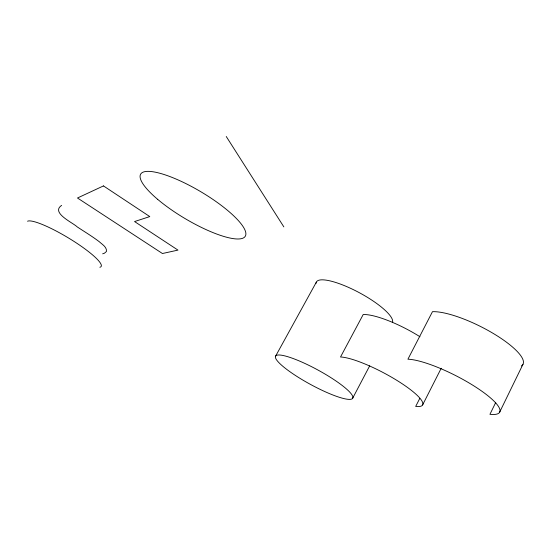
<?xml version="1.0" encoding="UTF-8"?>
<svg xmlns="http://www.w3.org/2000/svg" width="551" height="551" viewBox="0 0 551 551"><rect width="100%" height="100%" fill="white"/><g stroke="black" fill="none" stroke-linecap="round" stroke-linejoin="round"><path stroke-width="0.83" d="M499.633 412.196L522.975 364.294M495.714 402.499L489.935 414.318A55.63 12.556 27 0 0 478.454 388.868A55.63 12.556 27 0 0 407.919 359.197L432.473 311.68A54.976 14.691 26.6 0 1 494.867 334.416A54.976 14.691 26.6 0 1 521.363 365.967M422.638 404.882L441.206 368.268M419.724 398.511L415.688 406.445A49.411 10.118 27.9 0 0 401.631 383.406A49.411 10.118 27.9 0 0 340.511 357L363.205 314.518A48.887 11.874 27.6 0 1 419.945 336.73M352.537 398.469A43.935 8.1 28.6 0 0 299.772 361.167A43.935 8.1 28.6 0 0 290.157 371.891A43.935 8.1 28.6 0 0 352.537 398.469L369.707 365.795M275.479 356.373L316.308 282.215M61.616 205.385C50.527 212.734 72.884 222.659 77.209 226.895C84.599 231.778 92.21 236.345 99.263 241.71C102.038 244.355 107.094 247.034 106.439 251.483L104.476 253.191L102.658 253.818M226.254 136.51L283.841 226.888M27.55 221.226A43.364 7.59 31 0 1 73.455 241.062A43.364 7.59 31 0 1 99.862 267.263M316.081 283.324A43.109 10.889 28.3 0 1 356.07 290.997A43.109 10.889 28.3 0 1 392.567 322.273M103.471 185.914L77.484 198.002L162.442 253.515L177.973 250.106L134.561 221.55L149.782 216.591L103.471 185.914M157.627 199.31A60.817 15.559 30.7 0 0 244.754 236.93A60.817 15.559 30.7 0 0 176.609 179.282A60.817 15.559 30.7 0 0 157.627 199.31"/></g></svg>
